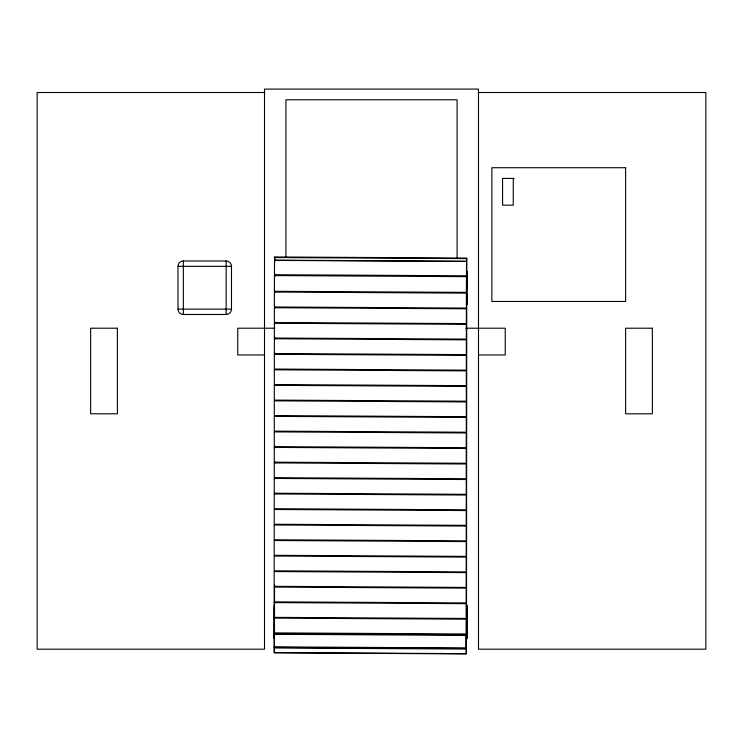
<?xml version="1.0" encoding="UTF-8"?>
<svg xmlns="http://www.w3.org/2000/svg" width="743" height="743" viewBox="0 0 743 743"><rect width="100%" height="100%" fill="white"/><g stroke="black" fill="none" stroke-linecap="round" stroke-linejoin="round"><path stroke-width="1.11" d="M274.306 626.953L274.343 605.276L274.306 619.866M274.353 621.752L274.325 638.72L274.306 636.203M274.724 292.11L274.724 290.95M274.715 276.257L274.724 273.981M274.501 625.894L274.52 610.904M274.52 610.17L274.529 595.384M274.529 594.651L274.538 584.416M274.604 494.717L274.604 492.442M274.613 479.198L274.613 476.922M274.622 463.678L274.622 461.403M274.631 448.159L274.631 445.884M274.696 355.043L274.696 352.767M274.706 339.523L274.715 337.248M274.724 324.004L274.724 321.728M274.734 308.484L274.734 306.209M274.678 292.593L274.678 291.442M274.752 276.405L274.752 274.148M466.52 611.248L466.539 596.471M466.539 595.728L466.548 580.952M466.548 580.209L466.558 565.432M466.558 564.689L466.567 549.913M466.567 549.17L466.576 534.393M466.576 533.65L466.585 518.874M466.595 518.131L466.604 503.355M466.604 502.612L466.613 487.835M466.613 487.092L466.623 472.316M466.623 471.573L466.632 456.796M466.632 456.053L466.641 441.277M466.641 440.534L466.65 425.758M466.66 425.015L466.669 410.238M466.669 409.504L466.678 394.719M466.678 393.985L466.688 379.199M466.688 378.466L466.697 363.68M466.697 362.946L466.706 348.161M466.706 347.427L466.725 332.641M466.725 331.907L466.734 317.122M466.734 316.388L466.743 303.878M466.511 626.971L466.52 611.991M466.892 621.167L466.91 638.831L466.929 605.387L466.938 620.665M467.263 287.996L467.301 271.028L467.282 304.472L467.263 293.829M274.696 275.997L274.696 274.399M274.418 643.132L274.501 626.637M466.428 644.209L466.511 627.714M274.418 643.977L274.269 652.568L466.27 653.645L466.418 645.054M264.694 92.513L37.15 92.513L37.15 649.187L264.508 649.187L264.508 89.086L478.492 89.086L478.492 649.187L705.85 649.187L705.85 92.513L478.306 92.513M514.147 178.422L502.565 178.422L502.565 205.17L513.264 205.17L513.264 178.422M183.345 260.988L226.141 260.988A5.35 5.35 0 0 1 231.491 266.338L231.491 309.134A5.35 5.35 0 0 1 226.141 314.484L183.345 314.484A5.35 5.35 0 0 1 177.995 309.134L177.995 266.338A5.35 5.35 0 0 1 183.345 260.988L183.345 314.484M178.014 266.338L231.491 266.338M177.995 309.134L231.491 309.134M274.919 328.211L237.76 328.211L237.76 354.959L264.508 354.959M465.768 328.211L505.24 328.211L505.24 354.959L478.492 354.959M274.148 634.29L466.149 635.367L466.167 648.472L274.158 647.394L274.148 633.63L466.149 634.708L466.167 647.961L274.158 646.884M466.762 270.006L466.715 258.62L274.715 257.542L274.734 262.093M274.724 274.845L274.724 275.644M274.306 635.534L274.306 628.076M457.094 258.453L457.094 99.785L285.906 99.785L285.906 257.292M226.141 261.007L226.141 314.465M274.158 618.111L274.148 632.887L466.149 633.974L466.158 619.188L274.158 618.111M274.167 602.592L274.158 617.377L466.158 618.455L466.177 603.669L274.167 602.592M274.176 587.072L274.167 601.858L466.177 602.935L466.186 588.15L274.176 587.072M274.186 571.553L274.176 586.338L466.186 587.416L466.195 572.63L274.186 571.553M274.204 556.033L274.186 570.819L466.195 571.896L466.205 557.111L274.204 556.033M274.213 540.514L274.204 555.3L466.205 556.377L466.214 541.591L274.213 540.514M274.223 524.995L274.213 539.78L466.214 540.858L466.223 526.072L274.223 524.995M274.232 509.475L274.223 524.261L466.223 525.338L466.242 510.552L274.232 509.475M274.241 493.956L274.232 508.741L466.242 509.819L466.251 495.042L274.241 493.956M274.251 478.436L274.241 493.222L466.251 494.299L466.26 479.523L274.251 478.436M274.269 462.917L274.26 477.703L466.26 478.78L466.27 464.004L274.269 462.917M274.278 447.407L274.269 462.183L466.27 463.26L466.279 448.484L274.278 447.407M274.288 431.887L274.278 446.664L466.279 447.741L466.288 432.965L274.288 431.887M274.297 416.368L274.288 431.144L466.288 432.222L466.307 417.445L274.297 416.368M274.306 400.849L274.297 415.625L466.307 416.702L466.316 401.926L274.306 400.849M274.316 385.329L274.306 400.106L466.316 401.183L466.325 386.406L274.316 385.329M274.334 369.81L274.325 384.586L466.325 385.663L466.335 370.887L274.334 369.81M274.343 354.29L274.334 369.067L466.335 370.144L466.344 355.368L274.343 354.29M274.353 338.771L274.343 353.547L466.344 354.625L466.353 339.848L274.353 338.771M274.362 323.251L274.353 338.028L466.353 339.105L466.372 324.329L274.362 323.251M274.371 307.732L274.362 322.508L466.372 323.586L466.381 308.809L274.371 307.732M274.39 292.055L274.371 306.989L466.381 308.066L466.39 293.132L274.39 292.055M274.436 275.569L274.39 291.302L466.39 292.38L466.437 276.647L274.436 275.569M274.548 260.403L274.436 274.724L466.446 275.802L466.558 261.48L274.548 260.403M274.706 256.967L274.557 260.152L466.567 261.23L466.715 258.053L274.706 256.967M625.606 167.723L491.866 167.723L491.866 301.463L625.606 301.463L625.606 167.723M117.394 328.211L90.646 328.211L90.646 413.805L117.394 413.805L117.394 328.211M652.354 328.211L625.606 328.211L625.606 413.805L652.354 413.805L652.354 328.211M466.167 649.048L274.167 647.97L274.26 652.837L466.26 653.914L466.167 649.048"/></g></svg>
